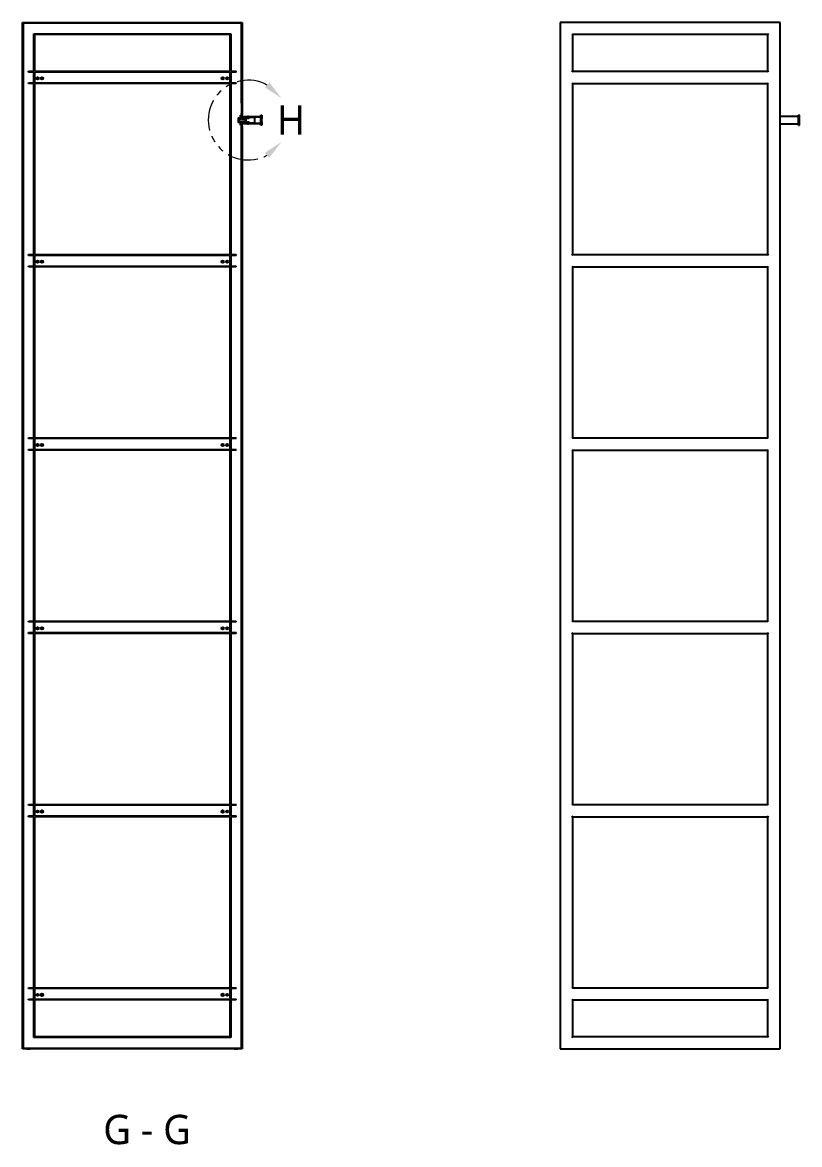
# Model space of a CAD drawing. Header units: millimetres. Extents: x 20 to 1420, y 6 to 408.
# Drawn here: x 731.1 to 810.7, y 279.9 to 394.7 of the extents above; entities that cross this region are included whole.
import ezdxf

# ---------------------------------------------------------------- set-up
doc = ezdxf.new("R2010")
doc.units = ezdxf.units.MM
doc.header["$LTSCALE"] = 12.7
doc.linetypes.add('ONS_PHANTOM', pattern=[0.5, 0.25, -0.05, 0.05, -0.05, 0.05, -0.05])
for name, color, linetype, lineweight in [('ANNOTATION_TEXT', 251, 'Continuous', 25), ('DETAIL_VIEW_PARENT_BORDER', 7, 'ONS_PHANTOM', 15), ('SKETCHED_GEOMETRY', 7, 'Continuous', 15), ('VIEW_HATCHES', 7, 'Continuous', 13), ('Visible', 7, 'Continuous', 25)]:
    doc.layers.add(name, color=color, linetype=linetype, lineweight=lineweight)
doc.styles.add('Onshape-Standard', font='NotoSans-Regular.ttf')
doc.styles.add('Onshape-Standard-View-Label', font='Open Sans', dxfattribs={"height": 3})
pattern_1 = [(117, (729.9622, 289.7763), (-2.67302, -1.36197), [])]
pattern_2 = [(15, (729.9622, 289.7763), (-0.8541, 3.18756), [])]
pattern_3 = [(75, (729.9622, 289.7763), (-3.18756, 0.8541), [])]

msp = doc.modelspace()

# ---------------------------------------------------------------- hatches: boundary and pattern name
at = {"layer": 'VIEW_HATCHES'}
h = msp.add_hatch(dxfattribs=at)
h.set_pattern_fill('LINE', color=256, scale=26.4, angle=75, style=0)
h.set_pattern_definition(pattern_3)
edge = h.paths.add_edge_path()
edge.add_line((753.54115, 386.48501), (753.61615, 386.48501))
edge.add_line((753.61615, 394.73501), (753.61615, 386.48501))
edge.add_line((731.11615, 394.73501), (753.61615, 394.73501))
edge.add_line((731.11615, 289.73501), (731.11615, 394.73501))
edge.add_line((731.56615, 289.73501), (731.11615, 289.73501))
edge.add_line((731.56615, 289.81001), (731.56615, 289.73501))
edge.add_line((731.19115, 289.81001), (731.56615, 289.81001))
edge.add_line((731.19115, 394.66001), (731.19115, 289.81001))
edge.add_line((753.54115, 394.66001), (731.19115, 394.66001))
edge.add_line((753.54115, 386.48501), (753.54115, 394.66001))
h = msp.add_hatch(dxfattribs=at)
h.set_pattern_fill('LINE', color=256, scale=26.4, angle=75, style=0)
h.set_pattern_definition(pattern_3)
edge = h.paths.add_edge_path()
edge.add_line((732.29115, 389.73501), (732.29115, 393.56001))
edge.add_line((731.74115, 389.73501), (732.29115, 389.73501))
edge.add_line((731.74115, 389.66001), (731.74115, 389.73501))
edge.add_line((732.29115, 389.66001), (731.74115, 389.66001))
edge.add_line((732.29115, 388.56001), (732.29115, 389.66001))
edge.add_line((731.74115, 388.56001), (732.29115, 388.56001))
edge.add_line((731.74115, 388.48501), (731.74115, 388.56001))
edge.add_line((732.29115, 388.48501), (731.74115, 388.48501))
edge.add_line((732.29115, 370.98501), (732.29115, 388.48501))
edge.add_line((731.74115, 370.98501), (732.29115, 370.98501))
edge.add_line((731.74115, 370.91001), (731.74115, 370.98501))
edge.add_line((732.29115, 370.91001), (731.74115, 370.91001))
edge.add_line((732.29115, 369.81001), (732.29115, 370.91001))
edge.add_line((731.74115, 369.81001), (732.29115, 369.81001))
edge.add_line((731.74115, 369.73501), (731.74115, 369.81001))
edge.add_line((732.29115, 369.73501), (731.74115, 369.73501))
edge.add_line((732.29115, 352.23501), (732.29115, 369.73501))
edge.add_line((731.74115, 352.23501), (732.29115, 352.23501))
edge.add_line((731.74115, 352.16001), (731.74115, 352.23501))
edge.add_line((732.29115, 352.16001), (731.74115, 352.16001))
edge.add_line((732.29115, 351.06001), (732.29115, 352.16001))
edge.add_line((731.74115, 351.06001), (732.29115, 351.06001))
edge.add_line((731.74115, 350.98501), (731.74115, 351.06001))
edge.add_line((732.29115, 350.98501), (731.74115, 350.98501))
edge.add_line((732.29115, 333.48501), (732.29115, 350.98501))
edge.add_line((731.74115, 333.48501), (732.29115, 333.48501))
edge.add_line((731.74115, 333.41001), (731.74115, 333.48501))
edge.add_line((732.29115, 333.41001), (731.74115, 333.41001))
edge.add_line((732.29115, 332.31001), (732.29115, 333.41001))
edge.add_line((731.74115, 332.31001), (732.29115, 332.31001))
edge.add_line((731.74115, 332.23501), (731.74115, 332.31001))
edge.add_line((732.29115, 332.23501), (731.74115, 332.23501))
edge.add_line((732.29115, 314.73501), (732.29115, 332.23501))
edge.add_line((731.74115, 314.73501), (732.29115, 314.73501))
edge.add_line((731.74115, 314.66001), (731.74115, 314.73501))
edge.add_line((732.29115, 314.66001), (731.74115, 314.66001))
edge.add_line((732.29115, 313.56001), (732.29115, 314.66001))
edge.add_line((731.74115, 313.56001), (732.29115, 313.56001))
edge.add_line((731.74115, 313.48501), (731.74115, 313.56001))
edge.add_line((732.29115, 313.48501), (731.74115, 313.48501))
edge.add_line((732.29115, 295.98501), (732.29115, 313.48501))
edge.add_line((731.74115, 295.98501), (732.29115, 295.98501))
edge.add_line((731.74115, 295.91001), (731.74115, 295.98501))
edge.add_line((732.29115, 295.91001), (731.74115, 295.91001))
edge.add_line((732.29115, 294.81001), (732.29115, 295.91001))
edge.add_line((731.74115, 294.81001), (732.29115, 294.81001))
edge.add_line((731.74115, 294.73501), (731.74115, 294.81001))
edge.add_line((732.29115, 294.73501), (731.74115, 294.73501))
edge.add_line((732.29115, 290.91001), (732.29115, 294.73501))
edge.add_line((752.44115, 290.91001), (732.29115, 290.91001))
edge.add_line((752.44115, 294.73501), (752.44115, 290.91001))
edge.add_line((752.99115, 294.73501), (752.44115, 294.73501))
edge.add_line((752.99115, 294.73501), (752.99115, 294.81001))
edge.add_line((752.44115, 294.81001), (752.99115, 294.81001))
edge.add_line((752.44115, 295.91001), (752.44115, 294.81001))
edge.add_line((752.99115, 295.91001), (752.44115, 295.91001))
edge.add_line((752.99115, 295.91001), (752.99115, 295.98501))
edge.add_line((752.44115, 295.98501), (752.99115, 295.98501))
edge.add_line((752.44115, 313.48501), (752.44115, 295.98501))
edge.add_line((752.99115, 313.48501), (752.44115, 313.48501))
edge.add_line((752.99115, 313.48501), (752.99115, 313.56001))
edge.add_line((752.44115, 313.56001), (752.99115, 313.56001))
edge.add_line((752.44115, 314.66001), (752.44115, 313.56001))
edge.add_line((752.99115, 314.66001), (752.44115, 314.66001))
edge.add_line((752.99115, 314.66001), (752.99115, 314.73501))
edge.add_line((752.44115, 314.73501), (752.99115, 314.73501))
edge.add_line((752.44115, 332.23501), (752.44115, 314.73501))
edge.add_line((752.99115, 332.23501), (752.44115, 332.23501))
edge.add_line((752.99115, 332.23501), (752.99115, 332.31001))
edge.add_line((752.44115, 332.31001), (752.99115, 332.31001))
edge.add_line((752.44115, 333.41001), (752.44115, 332.31001))
edge.add_line((752.99115, 333.41001), (752.44115, 333.41001))
edge.add_line((752.99115, 333.41001), (752.99115, 333.48501))
edge.add_line((752.44115, 333.48501), (752.99115, 333.48501))
edge.add_line((752.44115, 350.98501), (752.44115, 333.48501))
edge.add_line((752.99115, 350.98501), (752.44115, 350.98501))
edge.add_line((752.99115, 350.98501), (752.99115, 351.06001))
edge.add_line((752.44115, 351.06001), (752.99115, 351.06001))
edge.add_line((752.44115, 352.16001), (752.44115, 351.06001))
edge.add_line((752.99115, 352.16001), (752.44115, 352.16001))
edge.add_line((752.99115, 352.16001), (752.99115, 352.23501))
edge.add_line((752.44115, 352.23501), (752.99115, 352.23501))
edge.add_line((752.44115, 369.73501), (752.44115, 352.23501))
edge.add_line((752.99115, 369.73501), (752.44115, 369.73501))
edge.add_line((752.99115, 369.73501), (752.99115, 369.81001))
edge.add_line((752.44115, 369.81001), (752.99115, 369.81001))
edge.add_line((752.44115, 370.91001), (752.44115, 369.81001))
edge.add_line((752.99115, 370.91001), (752.44115, 370.91001))
edge.add_line((752.99115, 370.91001), (752.99115, 370.98501))
edge.add_line((752.44115, 370.98501), (752.99115, 370.98501))
edge.add_line((752.44115, 388.48501), (752.44115, 370.98501))
edge.add_line((752.99115, 388.48501), (752.44115, 388.48501))
edge.add_line((752.99115, 388.48501), (752.99115, 388.56001))
edge.add_line((752.44115, 388.56001), (752.99115, 388.56001))
edge.add_line((752.44115, 389.66001), (752.44115, 388.56001))
edge.add_line((752.99115, 389.66001), (752.44115, 389.66001))
edge.add_line((752.99115, 389.66001), (752.99115, 389.73501))
edge.add_line((752.44115, 389.73501), (752.99115, 389.73501))
edge.add_line((752.44115, 393.56001), (752.44115, 389.73501))
edge.add_line((732.29115, 393.56001), (752.44115, 393.56001))
edge = h.paths.add_edge_path(flags=0)
edge.add_line((732.36615, 290.98501), (752.36615, 290.98501))
edge.add_line((732.36615, 294.73501), (732.36615, 290.98501))
edge.add_line((752.36615, 294.73501), (732.36615, 294.73501))
edge.add_line((752.36615, 290.98501), (752.36615, 294.73501))
edge = h.paths.add_edge_path(flags=0)
edge.add_line((732.36615, 389.73501), (752.36615, 389.73501))
edge.add_line((732.36615, 393.48501), (732.36615, 389.73501))
edge.add_line((752.36615, 393.48501), (732.36615, 393.48501))
edge.add_line((752.36615, 389.73501), (752.36615, 393.48501))
edge = h.paths.add_edge_path(flags=0)
edge.add_line((732.36615, 370.98501), (752.36615, 370.98501))
edge.add_line((732.36615, 388.48501), (732.36615, 370.98501))
edge.add_line((752.36615, 388.48501), (732.36615, 388.48501))
edge.add_line((752.36615, 370.98501), (752.36615, 388.48501))
edge = h.paths.add_edge_path(flags=0)
edge.add_line((732.36615, 352.23501), (752.36615, 352.23501))
edge.add_line((732.36615, 369.73501), (732.36615, 352.23501))
edge.add_line((752.36615, 369.73501), (732.36615, 369.73501))
edge.add_line((752.36615, 352.23501), (752.36615, 369.73501))
edge = h.paths.add_edge_path(flags=0)
edge.add_line((732.36615, 333.48501), (752.36615, 333.48501))
edge.add_line((732.36615, 350.98501), (732.36615, 333.48501))
edge.add_line((752.36615, 350.98501), (732.36615, 350.98501))
edge.add_line((752.36615, 333.48501), (752.36615, 350.98501))
edge = h.paths.add_edge_path(flags=0)
edge.add_line((732.36615, 314.73501), (752.36615, 314.73501))
edge.add_line((732.36615, 332.23501), (732.36615, 314.73501))
edge.add_line((752.36615, 332.23501), (732.36615, 332.23501))
edge.add_line((752.36615, 314.73501), (752.36615, 332.23501))
edge = h.paths.add_edge_path(flags=0)
edge.add_line((732.36615, 295.98501), (752.36615, 295.98501))
edge.add_line((732.36615, 313.48501), (732.36615, 295.98501))
edge.add_line((752.36615, 313.48501), (732.36615, 313.48501))
edge.add_line((752.36615, 295.98501), (752.36615, 313.48501))
edge = h.paths.add_edge_path(flags=0)
edge.add_line((752.36615, 295.91001), (732.36615, 295.91001))
edge.add_line((752.36615, 294.81001), (752.36615, 295.91001))
edge.add_line((732.36615, 294.81001), (752.36615, 294.81001))
edge.add_line((732.36615, 295.91001), (732.36615, 294.81001))
edge = h.paths.add_edge_path(flags=0)
edge.add_line((732.36615, 314.66001), (732.36615, 313.56001))
edge.add_line((752.36615, 314.66001), (732.36615, 314.66001))
edge.add_line((752.36615, 313.56001), (752.36615, 314.66001))
edge.add_line((732.36615, 313.56001), (752.36615, 313.56001))
edge = h.paths.add_edge_path(flags=0)
edge.add_line((732.36615, 333.41001), (732.36615, 332.31001))
edge.add_line((752.36615, 333.41001), (732.36615, 333.41001))
edge.add_line((752.36615, 332.31001), (752.36615, 333.41001))
edge.add_line((732.36615, 332.31001), (752.36615, 332.31001))
edge = h.paths.add_edge_path(flags=0)
edge.add_line((732.36615, 352.16001), (732.36615, 351.06001))
edge.add_line((752.36615, 352.16001), (732.36615, 352.16001))
edge.add_line((752.36615, 351.06001), (752.36615, 352.16001))
edge.add_line((732.36615, 351.06001), (752.36615, 351.06001))
edge = h.paths.add_edge_path(flags=0)
edge.add_line((732.36615, 370.91001), (732.36615, 369.81001))
edge.add_line((752.36615, 370.91001), (732.36615, 370.91001))
edge.add_line((752.36615, 369.81001), (752.36615, 370.91001))
edge.add_line((732.36615, 369.81001), (752.36615, 369.81001))
edge = h.paths.add_edge_path(flags=0)
edge.add_line((732.36615, 389.66001), (732.36615, 388.56001))
edge.add_line((752.36615, 389.66001), (732.36615, 389.66001))
edge.add_line((752.36615, 388.56001), (752.36615, 389.66001))
edge.add_line((732.36615, 388.56001), (752.36615, 388.56001))
h = msp.add_hatch(dxfattribs=at)
h.set_pattern_fill('LINE', color=256, scale=26.4, angle=153, style=0)
h.set_pattern_definition([(153, (729.9622, 289.7763), (-1.49817, -2.94032), [])])
edge = h.paths.add_edge_path()
edge.add_line((753.19115, 384.63501), (753.19115, 384.54751))
edge.add_arc((753.21615, 384.54751), 0.025, 180, 270)
edge.add_line((753.21615, 384.52251), (753.44115, 384.52251))
edge.add_line((753.44115, 384.52251), (753.44115, 384.58677))
edge.add_arc((753.45115, 384.58677), 0.01, 120.2564372, 180, ccw=False)
edge.add_line((753.44612, 384.59541), (753.46882, 384.60865))
edge.add_arc((753.47386, 384.60001), 0.01, 90, 120.2564372, ccw=False)
edge.add_line((753.47386, 384.61001), (753.9195, 384.61001))
edge.add_line((753.94115, 384.63166), (753.9195, 384.61001))
edge.add_line((753.94115, 384.63166), (753.94115, 384.83836))
edge.add_line((753.9195, 384.86001), (753.94115, 384.83836))
edge.add_line((753.9195, 384.86001), (753.47386, 384.86001))
edge.add_arc((753.47386, 384.87001), 0.01, 239.7435628, 270, ccw=False)
edge.add_line((753.46882, 384.86137), (753.44612, 384.87462))
edge.add_arc((753.45115, 384.88326), 0.01, 180, 239.7435628, ccw=False)
edge.add_line((753.44115, 384.88326), (753.44115, 384.94751))
edge.add_line((753.44115, 384.94751), (753.21615, 384.94751))
edge.add_arc((753.21615, 384.92251), 0.025, 90, 180)
edge.add_line((753.19115, 384.92251), (753.19115, 384.83501))
edge.add_line((753.19115, 384.83501), (753.31615, 384.83501))
edge.add_line((753.35255, 384.73501), (753.31615, 384.83501))
edge.add_line((753.31615, 384.63501), (753.35255, 384.73501))
edge.add_line((753.31615, 384.63501), (753.19115, 384.63501))
h = msp.add_hatch(dxfattribs=at)
h.set_pattern_fill('LINE', color=256, scale=26.4, angle=15, style=0)
h.set_pattern_definition(pattern_2)
edge = h.paths.add_edge_path()
edge.add_line((753.54115, 385.23501), (753.44115, 385.23501))
edge.add_line((753.44115, 384.84751), (753.44115, 385.23501))
edge.add_line((753.54115, 384.84751), (753.44115, 384.84751))
edge.add_line((753.54115, 384.84751), (753.54115, 385.23501))
h = msp.add_hatch(dxfattribs=at)
h.set_pattern_fill('LINE', color=256, scale=26.4, angle=15, style=0)
h.set_pattern_definition(pattern_2)
edge = h.paths.add_edge_path()
edge.add_line((753.54115, 384.23501), (753.54115, 384.62251))
edge.add_line((753.44115, 384.62251), (753.54115, 384.62251))
edge.add_line((753.44115, 384.23501), (753.44115, 384.62251))
edge.add_line((753.54115, 384.23501), (753.44115, 384.23501))
h = msp.add_hatch(dxfattribs=at)
h.set_pattern_fill('LINE', color=256, scale=24, angle=117, style=0)
h.set_pattern_definition(pattern_1)
edge = h.paths.add_edge_path()
edge.add_line((754.13365, 385.03501), (753.61615, 385.03501))
edge.add_line((754.13365, 385.11001), (754.13365, 385.03501))
edge.add_line((753.61615, 385.11001), (754.13365, 385.11001))
edge.add_line((753.61615, 385.03501), (753.61615, 385.11001))
h = msp.add_hatch(dxfattribs=at)
h.set_pattern_fill('LINE', color=256, scale=29.04, angle=129, style=0)
h.set_pattern_definition([(129, (729.962, 289.7763), (-2.82104, -2.28443), [])])
edge = h.paths.add_edge_path()
edge.add_line((754.3238, 385.03001), (754.81615, 385.03001))
edge.add_line((754.29115, 384.96001), (754.3238, 385.03001))
edge.add_line((754.06615, 384.96001), (754.29115, 384.96001))
edge.add_line((754.03351, 385.03001), (754.06615, 384.96001))
edge.add_line((753.61615, 385.03001), (754.03351, 385.03001))
edge.add_line((753.61615, 384.84001), (753.61615, 385.03001))
edge.add_line((753.98615, 384.84001), (753.61615, 384.84001))
edge.add_line((754.04924, 384.73501), (753.98615, 384.84001))
edge.add_line((753.98615, 384.63001), (754.04924, 384.73501))
edge.add_line((753.61615, 384.63001), (753.98615, 384.63001))
edge.add_line((753.61615, 384.44001), (753.61615, 384.63001))
edge.add_line((754.03351, 384.44001), (753.61615, 384.44001))
edge.add_line((754.06615, 384.51001), (754.03351, 384.44001))
edge.add_line((754.29115, 384.51001), (754.06615, 384.51001))
edge.add_line((754.3238, 384.44001), (754.29115, 384.51001))
edge.add_line((754.81615, 384.44001), (754.3238, 384.44001))
edge.add_line((754.86615, 384.49001), (754.81615, 384.44001))
edge.add_line((754.86615, 384.98001), (754.86615, 384.49001))
edge.add_line((754.81615, 385.03001), (754.86615, 384.98001))
h = msp.add_hatch(dxfattribs=at)
h.set_pattern_fill('LINE', color=256, scale=29.04, angle=51, style=0)
h.set_pattern_definition([(51, (729.962, 289.7763), (-2.82104, 2.28443), [])])
edge = h.paths.add_edge_path()
edge.add_line((754.31615, 384.94814), (754.27865, 384.91064))
edge.add_line((754.31615, 385.0997), (754.31615, 384.94814))
edge.add_line((754.2972, 385.11064), (754.31615, 385.0997))
edge.add_line((754.26615, 385.11064), (754.2972, 385.11064))
edge.add_line((754.26615, 385.03564), (754.26615, 385.11064))
edge.add_line((754.26615, 385.03564), (754.16615, 385.03564))
edge.add_line((754.16615, 385.11064), (754.16615, 385.03564))
edge.add_line((754.1351, 385.11064), (754.16615, 385.11064))
edge.add_line((754.11615, 385.0997), (754.1351, 385.11064))
edge.add_line((754.11615, 384.94814), (754.11615, 385.0997))
edge.add_line((754.15365, 384.91064), (754.11615, 384.94814))
edge.add_line((754.27865, 384.91064), (754.15365, 384.91064))
h = msp.add_hatch(dxfattribs=at)
h.set_pattern_fill('LINE', color=256, scale=24, angle=39, style=0)
h.set_pattern_definition([(39, (729.9622, 289.7763), (-1.88796, 2.33144), [])])
edge = h.paths.add_edge_path()
edge.add_line((754.11615, 384.52189), (754.15365, 384.55939))
edge.add_line((754.11615, 384.37033), (754.11615, 384.52189))
edge.add_line((754.1351, 384.35939), (754.11615, 384.37033))
edge.add_line((754.16615, 384.35939), (754.1351, 384.35939))
edge.add_line((754.16615, 384.43439), (754.16615, 384.35939))
edge.add_line((754.16615, 384.43439), (754.26615, 384.43439))
edge.add_line((754.26615, 384.35939), (754.26615, 384.43439))
edge.add_line((754.2972, 384.35939), (754.26615, 384.35939))
edge.add_line((754.31615, 384.37033), (754.2972, 384.35939))
edge.add_line((754.31615, 384.52189), (754.31615, 384.37033))
edge.add_line((754.27865, 384.55939), (754.31615, 384.52189))
edge.add_line((754.15365, 384.55939), (754.27865, 384.55939))
h = msp.add_hatch(dxfattribs=at)
h.set_pattern_fill('LINE', color=256, scale=24, angle=117, style=0)
h.set_pattern_definition(pattern_1)
edge = h.paths.add_edge_path()
edge.add_line((755.61615, 385.23501), (755.61615, 384.85901))
edge.add_line((755.51615, 385.23501), (755.61615, 385.23501))
edge.add_line((755.51615, 385.11001), (755.51615, 385.23501))
edge.add_line((754.29865, 385.11001), (755.51615, 385.11001))
edge.add_line((754.29865, 385.03501), (754.29865, 385.11001))
edge.add_line((755.51615, 385.03501), (754.29865, 385.03501))
edge.add_line((755.51615, 384.95901), (755.51615, 385.03501))
edge.add_line((755.61615, 384.85901), (755.51615, 384.95901))
h = msp.add_hatch(dxfattribs=at)
h.set_pattern_fill('LINE', color=256, scale=24, angle=117, style=0)
h.set_pattern_definition(pattern_1)
edge = h.paths.add_edge_path()
edge.add_line((755.51615, 384.43501), (755.51615, 384.51101))
edge.add_line((754.29865, 384.43501), (755.51615, 384.43501))
edge.add_line((754.29865, 384.36001), (754.29865, 384.43501))
edge.add_line((755.51615, 384.36001), (754.29865, 384.36001))
edge.add_line((755.51615, 384.23501), (755.51615, 384.36001))
edge.add_line((755.61615, 384.23501), (755.51615, 384.23501))
edge.add_line((755.61615, 384.61101), (755.61615, 384.23501))
edge.add_line((755.51615, 384.51101), (755.61615, 384.61101))
h = msp.add_hatch(dxfattribs=at)
h.set_pattern_fill('LINE', color=256, scale=26.4, angle=75, style=0)
h.set_pattern_definition(pattern_3)
edge = h.paths.add_edge_path()
edge.add_line((753.61615, 384.09751), (753.54115, 384.09751))
edge.add_line((753.54115, 289.81001), (753.54115, 384.09751))
edge.add_line((753.16615, 289.81001), (753.54115, 289.81001))
edge.add_line((753.16615, 289.73501), (753.16615, 289.81001))
edge.add_line((753.61615, 289.73501), (753.16615, 289.73501))
edge.add_line((753.61615, 384.09751), (753.61615, 289.73501))
h = msp.add_hatch(dxfattribs=at)
h.set_pattern_fill('LINE', color=256, scale=24, angle=117, style=0)
h.set_pattern_definition(pattern_1)
edge = h.paths.add_edge_path()
edge.add_line((754.13365, 384.36001), (753.61615, 384.36001))
edge.add_line((754.13365, 384.43501), (754.13365, 384.36001))
edge.add_line((753.61615, 384.43501), (754.13365, 384.43501))
edge.add_line((753.61615, 384.36001), (753.61615, 384.43501))
h = msp.add_hatch(dxfattribs=at)
h.set_pattern_fill('LINE', color=256, scale=26.4, angle=75, style=0)
h.set_pattern_definition(pattern_3)
edge = h.paths.add_edge_path()
edge.add_line((752.81615, 289.73501), (731.91615, 289.73501))
edge.add_line((752.81615, 289.81001), (752.81615, 289.73501))
edge.add_line((731.91615, 289.81001), (752.81615, 289.81001))
edge.add_line((731.91615, 289.73501), (731.91615, 289.81001))

# ---------------------------------------------------------------- linework, layer by layer
at = {"layer": 'DETAIL_VIEW_PARENT_BORDER', "color": 251, "lineweight": 13}
msp.add_arc((754.22109, 384.74707), 4.0808, 61.2835509, 298.5104588, dxfattribs=at)
for points in [[(757.63565, 386.98174), (756.39346, 388.58427), (755.94087, 388.09477)], [(757.62759, 382.50014), (755.92882, 381.39321), (756.37965, 380.90209)]]:
    msp.add_solid(points, dxfattribs=at)
at = {"layer": 'Visible'}
for p, q in [((731.11615, 289.73501), (731.11615, 394.73501)), ((731.11615, 394.73501), (753.61615, 394.73501)), ((731.19115, 394.66001), (731.19115, 289.81001)), ((753.54115, 394.66001), (731.19115, 394.66001)), ((753.54115, 386.48501), (753.54115, 394.66001)), ((753.61615, 394.73501), (753.61615, 386.48501)), ((808.65671, 394.73501), (786.15671, 394.73501)), ((786.15671, 394.73501), (786.15671, 289.73501)), ((786.15671, 394.73501), (786.23171, 394.66001)), ((808.65671, 394.73501), (808.58171, 394.66001)), ((808.65671, 289.73501), (808.65671, 394.73501)), ((732.29115, 389.73501), (732.29115, 393.56001)), ((732.29115, 393.56001), (752.44115, 393.56001)), ((752.36615, 393.48501), (732.36615, 393.48501)), ((732.36615, 393.48501), (732.36615, 389.73501)), ((752.36615, 389.73501), (752.36615, 393.48501)), ((752.44115, 393.56001), (752.44115, 389.73501)), ((787.33171, 393.56001), (787.40671, 393.48501)), ((807.40671, 393.48501), (787.40671, 393.48501)), ((787.40671, 393.48501), (787.40671, 389.73501)), ((807.48171, 393.56001), (807.40671, 393.48501)), ((807.40671, 389.73501), (807.40671, 393.48501)), ((731.74115, 389.73501), (732.29115, 389.73501)), ((731.74115, 389.66001), (731.74115, 389.73501)), ((732.29115, 389.66001), (731.74115, 389.66001)), ((732.29115, 388.56001), (732.29115, 389.66001)), ((732.36615, 389.73501), (752.36615, 389.73501)), ((752.36615, 389.66001), (732.36615, 389.66001)), ((732.36615, 389.66001), (732.36615, 388.56001)), ((752.36615, 388.56001), (752.36615, 389.66001)), ((752.44115, 389.73501), (752.99115, 389.73501)), ((752.44115, 389.66001), (752.44115, 388.56001)), ((752.99115, 389.66001), (752.44115, 389.66001)), ((752.99115, 389.66001), (752.99115, 389.73501)), ((787.40671, 389.73501), (787.33171, 389.66001)), ((787.40671, 389.73501), (807.40671, 389.73501)), ((807.48171, 389.66001), (807.40671, 389.73501)), ((731.74115, 388.48501), (731.74115, 388.56001)), ((731.74115, 388.56001), (732.29115, 388.56001)), ((732.29115, 388.48501), (731.74115, 388.48501)), ((732.29115, 370.98501), (732.29115, 388.48501)), ((732.36615, 388.56001), (752.36615, 388.56001)), ((732.36615, 388.48501), (732.36615, 370.98501)), ((752.36615, 388.48501), (732.36615, 388.48501)), ((752.36615, 370.98501), (752.36615, 388.48501)), ((752.44115, 388.56001), (752.99115, 388.56001)), ((752.44115, 388.48501), (752.44115, 370.98501)), ((752.99115, 388.48501), (752.44115, 388.48501)), ((752.99115, 388.48501), (752.99115, 388.56001)), ((787.33171, 388.56001), (787.40671, 388.48501)), ((787.40671, 388.48501), (807.40671, 388.48501)), ((787.40671, 388.48501), (787.40671, 370.98501)), ((807.40671, 388.48501), (807.48171, 388.56001)), ((807.40671, 370.98501), (807.40671, 388.48501)), ((753.54115, 386.48501), (753.61615, 386.48501)), ((753.54115, 386.46001), (753.54115, 386.48501)), ((753.54115, 386.46001), (753.54115, 385.44537)), ((753.61615, 386.46001), (753.61615, 386.48501)), ((753.61615, 386.46001), (753.61615, 385.44537)), ((753.19115, 384.92251), (753.19115, 384.83501)), ((753.19115, 384.83501), (753.19115, 384.73501)), ((753.19115, 384.83501), (753.31615, 384.83501)), ((753.19115, 384.73501), (753.19115, 384.63501)), ((753.31615, 384.73501), (753.19115, 384.73501)), ((753.19115, 384.63501), (753.19115, 384.54751)), ((753.31615, 384.63501), (753.19115, 384.63501)), ((753.44115, 384.94751), (753.21615, 384.94751)), ((753.35255, 384.73501), (753.31615, 384.83501)), ((753.31615, 384.78501), (753.31615, 384.83501)), ((753.31615, 384.68501), (753.31615, 384.78501)), ((753.31615, 384.63501), (753.35255, 384.73501)), ((753.31615, 384.63501), (753.31615, 384.68501)), ((753.54115, 385.23501), (753.44115, 385.23501)), ((753.44115, 384.84751), (753.44115, 385.23501)), ((753.44115, 384.88326), (753.44115, 384.94751)), ((753.54115, 384.84751), (753.44115, 384.84751)), ((753.44115, 384.23501), (753.44115, 384.62251)), ((753.44115, 384.62251), (753.54115, 384.62251)), ((753.44115, 384.52251), (753.44115, 384.58677)), ((753.46882, 384.86137), (753.44612, 384.87462)), ((753.44612, 384.59541), (753.46882, 384.60865)), ((753.9195, 384.86001), (753.47386, 384.86001)), ((753.47386, 384.61001), (753.9195, 384.61001)), ((753.54115, 385.42769), (753.54115, 385.44537)), ((753.54115, 385.42769), (753.54115, 385.30483)), ((753.54115, 385.30483), (753.54115, 385.28716)), ((753.54115, 385.23501), (753.54115, 385.28716)), ((753.54115, 384.84751), (753.54115, 385.23501)), ((753.54115, 384.23501), (753.54115, 384.62251)), ((753.61615, 385.42769), (753.61615, 385.44537)), ((753.61615, 385.42769), (753.61615, 385.30483)), ((753.61615, 385.30483), (753.61615, 385.28716)), ((753.61615, 385.11001), (753.61615, 385.28716)), ((753.61615, 385.03501), (753.61615, 385.11001)), ((753.61615, 385.11001), (754.13365, 385.11001)), ((754.13365, 385.03501), (753.61615, 385.03501)), ((753.61615, 385.03501), (753.61615, 385.03001)), ((753.61615, 384.84001), (753.61615, 385.03001)), ((753.61615, 385.03001), (754.03351, 385.03001)), ((753.98615, 384.84001), (753.61615, 384.84001)), ((753.61615, 384.44001), (753.61615, 384.63001)), ((753.61615, 384.63001), (753.98615, 384.63001)), ((753.9195, 384.86001), (753.94115, 384.83836)), ((753.94115, 384.63166), (753.9195, 384.61001)), ((753.94115, 384.63166), (753.94115, 384.83836)), ((754.04924, 384.73501), (753.98615, 384.84001)), ((753.98615, 384.84001), (753.98615, 384.63001)), ((753.98615, 384.63001), (754.04924, 384.73501)), ((754.03351, 385.03001), (754.06615, 384.96001)), ((754.06615, 384.96001), (754.29115, 384.96001)), ((754.11615, 385.0997), (754.1351, 385.11064)), ((754.11615, 384.94814), (754.11615, 385.0997)), ((754.15365, 384.91064), (754.11615, 384.94814)), ((754.11615, 384.52189), (754.15365, 384.55939)), ((754.13365, 385.11001), (754.13365, 385.03501)), ((754.1351, 385.11064), (754.16615, 385.11064)), ((754.27865, 384.91064), (754.15365, 384.91064)), ((754.15365, 384.55939), (754.27865, 384.55939)), ((754.21615, 385.11064), (754.16615, 385.11064)), ((754.16615, 385.11064), (754.16615, 385.03564)), ((754.26615, 385.03564), (754.16615, 385.03564)), ((754.26615, 385.11064), (754.21615, 385.11064)), ((754.21615, 385.03564), (754.21615, 385.11064)), ((754.26615, 385.11064), (754.2972, 385.11064)), ((754.26615, 385.03564), (754.26615, 385.11064)), ((754.31615, 384.94814), (754.27865, 384.91064)), ((754.27865, 384.55939), (754.31615, 384.52189)), ((754.29115, 384.96001), (754.3238, 385.03001)), ((754.2972, 385.11064), (754.31615, 385.0997)), ((754.29865, 385.11001), (755.51615, 385.11001)), ((754.29865, 385.03501), (754.29865, 385.11001)), ((755.51615, 385.03501), (754.29865, 385.03501)), ((754.31615, 385.0997), (754.31615, 384.94814)), ((754.3238, 385.03001), (754.81615, 385.03001)), ((754.81615, 385.03001), (754.86615, 384.98001)), ((754.86615, 384.98001), (754.86615, 384.49001)), ((755.51615, 385.23501), (755.61615, 385.23501)), ((755.51615, 385.11001), (755.51615, 385.23501)), ((755.51615, 384.95901), (755.51615, 385.03501)), ((755.61615, 384.85901), (755.51615, 384.95901)), ((755.51615, 384.51101), (755.51615, 384.95901)), ((755.51615, 384.51101), (755.61615, 384.61101)), ((755.61615, 385.23501), (755.61615, 384.85901)), ((755.61615, 384.61101), (755.61615, 384.85901)), ((755.61615, 384.61101), (755.61615, 384.23501)), ((809.17457, 385.11001), (808.65671, 385.11001)), ((809.17566, 385.11064), (809.17457, 385.11001)), ((809.33776, 385.11064), (809.17566, 385.11064)), ((809.25356, 385.0997), (809.25034, 385.0997)), ((810.55671, 385.11001), (809.33887, 385.11001)), ((810.65671, 385.23501), (810.55671, 385.23501)), ((810.55671, 384.23501), (810.55671, 385.23501)), ((810.65671, 384.23501), (810.65671, 385.23501)), ((753.21615, 384.52251), (753.44115, 384.52251)), ((753.54115, 384.23501), (753.44115, 384.23501)), ((753.54115, 384.09751), (753.54115, 384.23501)), ((753.54115, 289.81001), (753.54115, 384.09751)), ((753.61615, 384.09751), (753.54115, 384.09751)), ((753.61615, 384.44001), (753.61615, 384.43501)), ((754.03351, 384.44001), (753.61615, 384.44001)), ((753.61615, 384.36001), (753.61615, 384.43501)), ((753.61615, 384.43501), (754.13365, 384.43501)), ((754.13365, 384.36001), (753.61615, 384.36001)), ((753.61615, 384.23501), (753.61615, 384.36001)), ((753.61615, 384.09751), (753.61615, 384.23501)), ((753.61615, 384.09751), (753.61615, 289.73501)), ((754.06615, 384.51001), (754.03351, 384.44001)), ((754.29115, 384.51001), (754.06615, 384.51001)), ((754.11615, 384.37033), (754.11615, 384.52189)), ((754.1351, 384.35939), (754.11615, 384.37033)), ((754.13365, 384.43501), (754.13365, 384.36001)), ((754.16615, 384.35939), (754.1351, 384.35939)), ((754.16615, 384.43439), (754.16615, 384.35939)), ((754.16615, 384.43439), (754.26615, 384.43439)), ((754.16615, 384.35939), (754.21615, 384.35939)), ((754.21615, 384.43439), (754.21615, 384.35939)), ((754.21615, 384.35939), (754.26615, 384.35939)), ((754.26615, 384.35939), (754.26615, 384.43439)), ((754.2972, 384.35939), (754.26615, 384.35939)), ((754.3238, 384.44001), (754.29115, 384.51001)), ((754.31615, 384.37033), (754.2972, 384.35939)), ((754.29865, 384.43501), (755.51615, 384.43501)), ((754.29865, 384.36001), (754.29865, 384.43501)), ((755.51615, 384.36001), (754.29865, 384.36001)), ((754.31615, 384.52189), (754.31615, 384.37033)), ((754.81615, 384.44001), (754.3238, 384.44001)), ((754.86615, 384.49001), (754.81615, 384.44001)), ((755.51615, 384.43501), (755.51615, 384.51101)), ((755.51615, 384.23501), (755.51615, 384.36001)), ((755.61615, 384.23501), (755.51615, 384.23501)), ((808.65671, 384.36001), (809.17457, 384.36001)), ((809.17457, 384.36001), (809.17566, 384.35939)), ((809.17566, 384.35939), (809.33776, 384.35939)), ((809.33921, 384.36001), (810.55671, 384.36001)), ((810.55671, 384.23501), (810.65671, 384.23501)), ((731.74115, 370.91001), (731.74115, 370.98501)), ((731.74115, 370.98501), (732.29115, 370.98501)), ((732.29115, 370.91001), (731.74115, 370.91001)), ((732.29115, 369.81001), (732.29115, 370.91001)), ((732.36615, 370.98501), (752.36615, 370.98501)), ((752.36615, 370.91001), (732.36615, 370.91001)), ((732.36615, 370.91001), (732.36615, 369.81001)), ((752.36615, 369.81001), (752.36615, 370.91001)), ((752.44115, 370.98501), (752.99115, 370.98501)), ((752.44115, 370.91001), (752.44115, 369.81001)), ((752.99115, 370.91001), (752.44115, 370.91001)), ((752.99115, 370.91001), (752.99115, 370.98501)), ((787.40671, 370.98501), (787.33171, 370.91001)), ((787.40671, 370.98501), (807.40671, 370.98501)), ((807.48171, 370.91001), (807.40671, 370.98501)), ((731.74115, 369.81001), (732.29115, 369.81001)), ((731.74115, 369.73501), (731.74115, 369.81001)), ((732.29115, 369.73501), (731.74115, 369.73501)), ((732.29115, 352.23501), (732.29115, 369.73501)), ((732.36615, 369.81001), (752.36615, 369.81001)), ((752.36615, 369.73501), (732.36615, 369.73501)), ((732.36615, 369.73501), (732.36615, 352.23501)), ((752.36615, 352.23501), (752.36615, 369.73501)), ((752.44115, 369.81001), (752.99115, 369.81001)), ((752.99115, 369.73501), (752.44115, 369.73501)), ((752.44115, 369.73501), (752.44115, 352.23501)), ((752.99115, 369.73501), (752.99115, 369.81001)), ((787.33171, 369.81001), (787.40671, 369.73501)), ((787.40671, 369.73501), (807.40671, 369.73501)), ((787.40671, 369.73501), (787.40671, 352.23501)), ((807.40671, 369.73501), (807.48171, 369.81001)), ((807.40671, 352.23501), (807.40671, 369.73501)), ((731.74115, 352.16001), (731.74115, 352.23501)), ((731.74115, 352.23501), (732.29115, 352.23501)), ((732.29115, 352.16001), (731.74115, 352.16001)), ((732.29115, 351.06001), (732.29115, 352.16001)), ((732.36615, 352.23501), (752.36615, 352.23501)), ((732.36615, 352.16001), (732.36615, 351.06001)), ((752.36615, 352.16001), (732.36615, 352.16001)), ((752.36615, 351.06001), (752.36615, 352.16001)), ((752.44115, 352.23501), (752.99115, 352.23501)), ((752.44115, 352.16001), (752.44115, 351.06001)), ((752.99115, 352.16001), (752.44115, 352.16001)), ((752.99115, 352.16001), (752.99115, 352.23501)), ((787.40671, 352.23501), (787.33171, 352.16001)), ((787.40671, 352.23501), (807.40671, 352.23501)), ((807.48171, 352.16001), (807.40671, 352.23501)), ((731.74115, 351.06001), (732.29115, 351.06001)), ((731.74115, 350.98501), (731.74115, 351.06001)), ((732.29115, 350.98501), (731.74115, 350.98501)), ((732.29115, 333.48501), (732.29115, 350.98501)), ((732.36615, 351.06001), (752.36615, 351.06001)), ((752.36615, 350.98501), (732.36615, 350.98501)), ((732.36615, 350.98501), (732.36615, 333.48501)), ((752.36615, 333.48501), (752.36615, 350.98501)), ((752.44115, 351.06001), (752.99115, 351.06001)), ((752.99115, 350.98501), (752.44115, 350.98501)), ((752.44115, 350.98501), (752.44115, 333.48501)), ((752.99115, 350.98501), (752.99115, 351.06001)), ((787.33171, 351.06001), (787.40671, 350.98501)), ((787.40671, 350.98501), (787.40671, 333.48501)), ((787.40671, 350.98501), (807.40671, 350.98501)), ((807.40671, 350.98501), (807.48171, 351.06001)), ((807.40671, 333.48501), (807.40671, 350.98501)), ((731.74115, 333.41001), (731.74115, 333.48501)), ((731.74115, 333.48501), (732.29115, 333.48501)), ((732.29115, 333.41001), (731.74115, 333.41001)), ((732.29115, 332.31001), (732.29115, 333.41001)), ((732.36615, 333.48501), (752.36615, 333.48501)), ((732.36615, 333.41001), (732.36615, 332.31001)), ((752.36615, 333.41001), (732.36615, 333.41001)), ((752.36615, 332.31001), (752.36615, 333.41001)), ((752.44115, 333.48501), (752.99115, 333.48501)), ((752.44115, 333.41001), (752.44115, 332.31001)), ((752.99115, 333.41001), (752.44115, 333.41001)), ((752.99115, 333.41001), (752.99115, 333.48501)), ((787.40671, 333.48501), (787.33171, 333.41001)), ((787.40671, 333.48501), (807.40671, 333.48501)), ((807.48171, 333.41001), (807.40671, 333.48501)), ((731.74115, 332.23501), (731.74115, 332.31001)), ((731.74115, 332.31001), (732.29115, 332.31001)), ((732.29115, 332.23501), (731.74115, 332.23501)), ((732.29115, 314.73501), (732.29115, 332.23501)), ((732.36615, 332.31001), (752.36615, 332.31001)), ((752.36615, 332.23501), (732.36615, 332.23501)), ((732.36615, 332.23501), (732.36615, 314.73501)), ((752.36615, 314.73501), (752.36615, 332.23501)), ((752.44115, 332.31001), (752.99115, 332.31001)), ((752.44115, 332.23501), (752.44115, 314.73501)), ((752.99115, 332.23501), (752.44115, 332.23501)), ((752.99115, 332.23501), (752.99115, 332.31001)), ((787.33171, 332.31001), (787.40671, 332.23501)), ((787.40671, 332.23501), (787.40671, 314.73501)), ((787.40671, 332.23501), (807.40671, 332.23501)), ((807.40671, 332.23501), (807.48171, 332.31001)), ((807.40671, 314.73501), (807.40671, 332.23501)), ((731.74115, 314.66001), (731.74115, 314.73501)), ((731.74115, 314.73501), (732.29115, 314.73501)), ((732.29115, 314.66001), (731.74115, 314.66001)), ((732.29115, 313.56001), (732.29115, 314.66001)), ((732.36615, 314.73501), (752.36615, 314.73501)), ((732.36615, 314.66001), (732.36615, 313.56001)), ((752.36615, 314.66001), (732.36615, 314.66001)), ((752.36615, 313.56001), (752.36615, 314.66001)), ((752.44115, 314.73501), (752.99115, 314.73501)), ((752.44115, 314.66001), (752.44115, 313.56001)), ((752.99115, 314.66001), (752.44115, 314.66001)), ((752.99115, 314.66001), (752.99115, 314.73501)), ((787.40671, 314.73501), (787.33171, 314.66001)), ((787.40671, 314.73501), (807.40671, 314.73501)), ((807.48171, 314.66001), (807.40671, 314.73501)), ((731.74115, 313.48501), (731.74115, 313.56001)), ((731.74115, 313.56001), (732.29115, 313.56001)), ((732.29115, 313.48501), (731.74115, 313.48501)), ((732.29115, 295.98501), (732.29115, 313.48501)), ((732.36615, 313.56001), (752.36615, 313.56001)), ((732.36615, 313.48501), (732.36615, 295.98501)), ((752.36615, 313.48501), (732.36615, 313.48501)), ((752.36615, 295.98501), (752.36615, 313.48501)), ((752.44115, 313.56001), (752.99115, 313.56001)), ((752.99115, 313.48501), (752.44115, 313.48501)), ((752.44115, 313.48501), (752.44115, 295.98501)), ((752.99115, 313.48501), (752.99115, 313.56001)), ((787.33171, 313.56001), (787.40671, 313.48501)), ((787.40671, 313.48501), (787.40671, 295.98501)), ((787.40671, 313.48501), (807.40671, 313.48501)), ((807.40671, 313.48501), (807.48171, 313.56001)), ((807.40671, 295.98501), (807.40671, 313.48501)), ((731.74115, 295.98501), (732.29115, 295.98501)), ((731.74115, 295.91001), (731.74115, 295.98501)), ((732.29115, 295.91001), (731.74115, 295.91001)), ((732.29115, 294.81001), (732.29115, 295.91001)), ((732.36615, 295.98501), (752.36615, 295.98501)), ((732.36615, 295.91001), (732.36615, 294.81001)), ((752.36615, 295.91001), (732.36615, 295.91001)), ((752.36615, 294.81001), (752.36615, 295.91001)), ((752.44115, 295.98501), (752.99115, 295.98501)), ((752.44115, 295.91001), (752.44115, 294.81001)), ((752.99115, 295.91001), (752.44115, 295.91001)), ((752.99115, 295.91001), (752.99115, 295.98501)), ((787.40671, 295.98501), (787.33171, 295.91001)), ((787.40671, 295.98501), (807.40671, 295.98501)), ((807.48171, 295.91001), (807.40671, 295.98501)), ((731.74115, 294.73501), (731.74115, 294.81001)), ((731.74115, 294.81001), (732.29115, 294.81001)), ((732.29115, 294.73501), (731.74115, 294.73501)), ((732.29115, 290.91001), (732.29115, 294.73501)), ((732.36615, 294.81001), (752.36615, 294.81001)), ((752.36615, 294.73501), (732.36615, 294.73501)), ((732.36615, 294.73501), (732.36615, 290.98501)), ((752.36615, 290.98501), (752.36615, 294.73501)), ((752.44115, 294.81001), (752.99115, 294.81001)), ((752.44115, 294.73501), (752.44115, 290.91001)), ((752.99115, 294.73501), (752.44115, 294.73501)), ((752.99115, 294.73501), (752.99115, 294.81001)), ((787.33171, 294.81001), (787.40671, 294.73501)), ((787.40671, 294.73501), (787.40671, 290.98501)), ((787.40671, 294.73501), (807.40671, 294.73501)), ((807.40671, 294.73501), (807.48171, 294.81001)), ((807.40671, 290.98501), (807.40671, 294.73501)), ((752.44115, 290.91001), (732.29115, 290.91001)), ((732.36615, 290.98501), (752.36615, 290.98501)), ((787.33171, 290.91001), (787.40671, 290.98501)), ((787.40671, 290.98501), (807.40671, 290.98501)), ((807.48171, 290.91001), (807.40671, 290.98501)), ((731.56615, 289.73501), (731.11615, 289.73501)), ((731.19115, 289.81001), (731.56615, 289.81001)), ((731.56615, 289.81001), (731.56615, 289.73501)), ((731.56615, 289.81001), (731.91615, 289.81001)), ((731.56615, 289.73501), (731.91615, 289.73501)), ((731.91615, 289.73501), (731.91615, 289.81001)), ((731.91615, 289.81001), (752.81615, 289.81001)), ((752.81615, 289.73501), (731.91615, 289.73501)), ((752.81615, 289.81001), (752.81615, 289.73501)), ((752.81615, 289.81001), (753.16615, 289.81001)), ((752.81615, 289.73501), (753.16615, 289.73501)), ((753.16615, 289.81001), (753.54115, 289.81001)), ((753.16615, 289.73501), (753.16615, 289.81001)), ((753.61615, 289.73501), (753.16615, 289.73501)), ((786.15671, 289.73501), (786.23171, 289.81001)), ((786.15671, 289.73501), (808.65671, 289.73501)), ((808.65671, 289.73501), (808.58171, 289.81001))]:
    msp.add_line(p, q, dxfattribs=at)
for centre, radius in [((732.66615, 389.01001), 0.1125), ((732.66615, 389.01001), 0.1), ((732.66615, 389.01001), 0.0625), ((733.11615, 389.01001), 0.125), ((733.11615, 389.01001), 0.10335), ((751.61615, 389.01001), 0.125), ((751.61615, 389.01001), 0.10335), ((752.06615, 389.01001), 0.1125), ((752.06615, 389.01001), 0.1), ((752.06615, 389.01001), 0.0625), ((732.66615, 370.26001), 0.1125), ((732.66615, 370.26001), 0.1), ((732.66615, 370.26001), 0.0625), ((733.11615, 370.26001), 0.125), ((733.11615, 370.26001), 0.10335), ((751.61615, 370.26001), 0.125), ((751.61615, 370.26001), 0.10335), ((752.06615, 370.26001), 0.1125), ((752.06615, 370.26001), 0.1), ((752.06615, 370.26001), 0.0625), ((732.66615, 351.51001), 0.1125), ((732.66615, 351.51001), 0.1), ((732.66615, 351.51001), 0.0625), ((733.11615, 351.51001), 0.125), ((733.11615, 351.51001), 0.10335), ((751.61615, 351.51001), 0.125), ((751.61615, 351.51001), 0.10335), ((752.06615, 351.51001), 0.1125), ((752.06615, 351.51001), 0.1), ((752.06615, 351.51001), 0.0625), ((732.66615, 332.76001), 0.1125), ((732.66615, 332.76001), 0.1), ((732.66615, 332.76001), 0.0625), ((733.11615, 332.76001), 0.125), ((733.11615, 332.76001), 0.10335), ((751.61615, 332.76001), 0.125), ((751.61615, 332.76001), 0.10335), ((752.06615, 332.76001), 0.1125), ((752.06615, 332.76001), 0.1), ((752.06615, 332.76001), 0.0625), ((732.66615, 314.01001), 0.1125), ((732.66615, 314.01001), 0.1), ((732.66615, 314.01001), 0.0625), ((733.11615, 314.01001), 0.125), ((733.11615, 314.01001), 0.10335), ((751.61615, 314.01001), 0.125), ((751.61615, 314.01001), 0.10335), ((752.06615, 314.01001), 0.1125), ((752.06615, 314.01001), 0.1), ((752.06615, 314.01001), 0.0625), ((732.66615, 295.26001), 0.1125), ((732.66615, 295.26001), 0.1), ((732.66615, 295.26001), 0.0625), ((733.11615, 295.26001), 0.125), ((733.11615, 295.26001), 0.10335), ((751.61615, 295.26001), 0.125), ((751.61615, 295.26001), 0.10335), ((752.06615, 295.26001), 0.1125), ((752.06615, 295.26001), 0.1), ((752.06615, 295.26001), 0.0625)]:
    msp.add_circle(centre, radius, dxfattribs=at)
for centre, radius, start, end in [((753.21615, 384.92251), 0.025, 90, 180), ((753.45115, 384.88326), 0.01, 180, 239.7435628), ((753.45115, 384.58677), 0.01, 120.2564372, 180), ((753.47386, 384.87001), 0.01, 239.7435628, 270), ((753.47386, 384.60001), 0.01, 90, 120.2564372), ((753.21615, 384.54751), 0.025, 180, 270)]:
    msp.add_arc(centre, radius, start, end, dxfattribs=at)
for points, knots in [([(754.16163, 385.02855), (754.15953, 385.02895), (754.1544, 385.02991), (754.14074, 385.03305), (754.13386, 385.03496), (754.13367, 385.03501), (754.13365, 385.03501)], [0, 0, 0, 0, 0.285937796, 0.700781378, 0.966570915, 1, 1, 1, 1]), ([(754.29865, 385.03501), (754.29856, 385.03499), (754.29806, 385.03485), (754.29067, 385.03281), (754.2767, 385.02967), (754.27232, 385.02886), (754.27063, 385.02854)], [0, 0, 0, 0, 0.066379071, 0.342648202, 0.746939631, 1, 1, 1, 1]), ([(754.13365, 384.43501), (754.13406, 384.43512), (754.13549, 384.43551), (754.14428, 384.43793), (754.16098, 384.44138), (754.16281, 384.44169), (754.16328, 384.44177)], [0, 0, 0, 0, 0.125102084, 0.436116583, 0.857176914, 1, 1, 1, 1]), ([(754.27072, 384.44146), (754.27451, 384.44073), (754.28219, 384.43924), (754.29491, 384.43605), (754.29769, 384.43528), (754.29865, 384.43501)], [0, 0, 0, 0, 0.388590883, 0.78835627, 1, 1, 1, 1])]:
    msp.add_open_spline(points, degree=3, knots=knots, dxfattribs=at)

# ---------------------------------------------------------------- texts
at = {"layer": 'ANNOTATION_TEXT', "color": 7, "insert": (743.36615, 282.98501), "char_height": 3, "attachment_point": 2, "style": 'Onshape-Standard-View-Label'}
msp.add_mtext(' G - G ', dxfattribs=at)
at = {"layer": 'SKETCHED_GEOMETRY', "color": 251, "insert": (757.15953, 386.24707), "char_height": 3, "width": 3.1021798, "attachment_point": 1, "style": 'Onshape-Standard'}
msp.add_mtext('\\fNoto Sans|b0|i0|c0|p0;\\W1.0000000000;\\T1.0000000000;\\o\\lH', dxfattribs=at)

doc.saveas('drawing.dxf')
